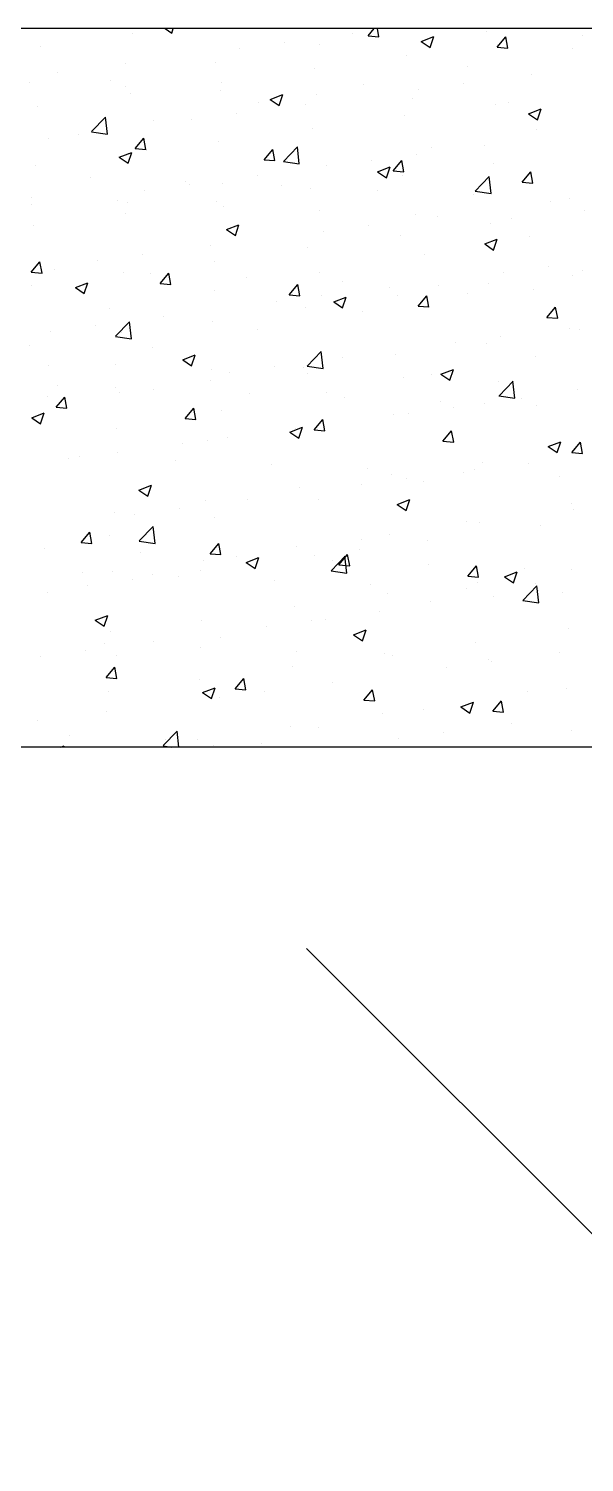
# Model space of a CAD drawing. Header units: millimetres. Extents: x 331487 to 517269, y 198509 to 399936.
# Drawn here: x 410411 to 410720, y 399138 to 399936 of the extents above; entities that cross this region are included whole.
import ezdxf

# ---------------------------------------------------------------- set-up
doc = ezdxf.new("R2010")
doc.units = ezdxf.units.MM
doc.header["$MEASUREMENT"] = 0
doc.linetypes.add('DASHED', pattern=[0.75, 0.5, -0.25])
doc.layers.add('9th_Sunk', color=251, linetype='DASHED', lineweight=5)
doc.layers.add('COLUMN', color=6, linetype='Continuous')

msp = doc.modelspace()

# ---------------------------------------------------------------- linework, layer by layer
at = {"layer": '9th_Sunk', "linetype": 'Continuous'}
msp.add_line((413040.46, 396949.47), (410565.59, 399424.34), dxfattribs=at)
at = {"layer": 'COLUMN'}
for p, q in [((420345.71, 399936.48), (392220.13, 399936.48)), ((420350.13, 399536.48), (392620.13, 399536.48))]:
    msp.add_line(p, q, dxfattribs=at)
at = {"layer": 'COLUMN', "color": 2, "linetype": 'Continuous'}
for p, q in [((410468.85, 399933.65), (410468.85, 399933.65)), ((410487.09, 399936.48), (410490.74, 399934.01)), ((410490.73, 399934.01), (410491.56, 399936.48)), ((410591.17, 399933.8), (410591.17, 399933.8)), ((410599.99, 399932.46), (410603.36, 399936.48)), ((410605.96, 399931.93), (410605.12, 399936.48)), ((410665.83, 399935.12), (410665.83, 399935.12)), ((410417.51, 399926.61), (410417.51, 399926.61)), ((410553.29, 399928.81), (410553.29, 399928.81)), ((410573.17, 399927.5), (410573.17, 399927.5)), ((410599.99, 399932.46), (410605.96, 399931.93)), ((410629.47, 399929.36), (410636.48, 399932.05)), ((410629.47, 399929.36), (410634.45, 399926.01)), ((410634.45, 399926), (410636.47, 399932.05)), ((410671.71, 399926.18), (410676.53, 399931.93)), ((410671.71, 399926.18), (410677.69, 399925.66)), ((410671.94, 399927.71), (410671.94, 399927.71)), ((410677.69, 399925.65), (410676.53, 399931.92)), ((410719.21, 399932.87), (410719.21, 399932.87)), ((410528.26, 399925.52), (410528.26, 399925.52)), ((410621.43, 399921.31), (410621.43, 399921.31)), ((410713.76, 399925.57), (410713.76, 399925.57)), ((410427.23, 399912.21), (410427.23, 399912.21)), ((410465.1, 399917.2), (410465.1, 399917.2)), ((410514.85, 399917.49), (410514.85, 399917.49)), ((410570.09, 399914.26), (410570.09, 399914.26)), ((410655.45, 399915.56), (410655.45, 399915.56)), ((410690.92, 399910.95), (410690.92, 399910.95)), ((410411.32, 399906.74), (410411.32, 399906.74)), ((410456.53, 399907.48), (410456.53, 399907.48)), ((410464.7, 399904.49), (410464.7, 399904.49)), ((410518.09, 399902.23), (410518.09, 399902.23)), ((410518.15, 399906.77), (410518.15, 399906.77)), ((410597.13, 399905.54), (410597.13, 399905.54)), ((410628.01, 399902.67), (410628.01, 399902.67)), ((410653.05, 399905.97), (410653.05, 399905.97)), ((410467.64, 399900.36), (410467.64, 399900.36)), ((410538.81, 399895.53), (410538.81, 399895.53)), ((410545.45, 399897.11), (410552.45, 399899.8)), ((410545.45, 399897.11), (410550.43, 399893.75)), ((410550.42, 399893.75), (410552.45, 399899.79)), ((410564.86, 399894.36), (410564.86, 399894.36)), ((410571.47, 399899.98), (410571.47, 399899.98)), ((410624.85, 399897.72), (410624.85, 399897.72)), ((410670.72, 399894.42), (410670.72, 399894.42)), ((410678.23, 399895.47), (410678.23, 399895.47)), ((410416.29, 399893.32), (410416.29, 399893.32)), ((410446.11, 399879.14), (410453.9, 399887.26)), ((410454.97, 399877.73), (410453.86, 399887.23)), ((410501.95, 399886.07), (410501.95, 399886.07)), ((410526.99, 399889.37), (410526.99, 399889.37)), ((410620.21, 399888.02), (410620.21, 399888.02)), ((410689.16, 399889.1), (410696.17, 399891.79)), ((410689.17, 399889.1), (410694.14, 399885.74)), ((410694.14, 399885.74), (410696.16, 399891.79)), ((410438.8, 399877.76), (410438.8, 399877.76)), ((410446.08, 399879.11), (410454.97, 399877.73)), ((410480.49, 399885.52), (410480.49, 399885.52)), ((410568.87, 399880.97), (410568.87, 399880.97)), ((410693.64, 399880.56), (410693.64, 399880.56)), ((410422.17, 399875.51), (410422.17, 399875.51)), ((410470.41, 399869.79), (410475.23, 399875.53)), ((410470.41, 399869.79), (410476.39, 399869.27)), ((410476.38, 399869.26), (410475.23, 399875.53)), ((410516.93, 399873.48), (410516.93, 399873.48)), ((410552.84, 399862.59), (410560.62, 399870.71)), ((410561.69, 399861.18), (410560.59, 399870.67)), ((410635.32, 399870.55), (410635.32, 399870.55)), ((410664.61, 399871.51), (410664.61, 399871.51)), ((410461.43, 399864.85), (410468.43, 399867.54)), ((410461.43, 399864.85), (410466.4, 399861.5)), ((410466.4, 399861.5), (410468.43, 399867.54)), ((410466.42, 399867.08), (410466.42, 399867.08)), ((410542.13, 399863.51), (410546.96, 399869.26)), ((410542.14, 399863.51), (410548.11, 399862.99)), ((410548.11, 399862.99), (410546.95, 399869.25)), ((410552.8, 399862.56), (410561.69, 399861.18)), ((410601.71, 399863.23), (410601.71, 399863.23)), ((410613.86, 399857.24), (410618.68, 399862.98)), ((410619.84, 399856.71), (410618.68, 399862.98)), ((410626.74, 399866.53), (410626.74, 399866.53)), ((410415.08, 399860.03), (410415.08, 399860.03)), ((410538.55, 399854.91), (410538.55, 399854.91)), ((410577, 399860.54), (410577, 399860.54)), ((410605.14, 399856.85), (410612.14, 399859.53)), ((410605.14, 399856.85), (410610.12, 399853.49)), ((410610.11, 399853.49), (410612.14, 399859.53)), ((410613.86, 399857.24), (410619.84, 399856.72)), ((410619, 399854.73), (410619, 399854.73)), ((410659.56, 399846.04), (410667.35, 399854.16)), ((410668.42, 399844.63), (410667.31, 399854.12)), ((410669.51, 399861.13), (410669.51, 399861.13)), ((410685.59, 399850.96), (410690.41, 399856.71)), ((410691.56, 399850.43), (410690.41, 399856.7)), ((410445.23, 399853.39), (410445.23, 399853.39)), ((410475.65, 399846.63), (410475.65, 399846.63)), ((410498.61, 399851.13), (410498.61, 399851.13)), ((410500.68, 399849.93), (410500.68, 399849.93)), ((410518.68, 399850.53), (410518.68, 399850.53)), ((410552, 399848.88), (410552, 399848.88)), ((410567.65, 399847.69), (410567.65, 399847.69)), ((410605.38, 399846.62), (410605.38, 399846.62)), ((410659.52, 399846), (410668.42, 399844.62)), ((410685.59, 399850.96), (410691.56, 399850.44)), ((410412.49, 399838.32), (410412.49, 399838.32)), ((410412.93, 399842.21), (410412.93, 399842.21)), ((410460.36, 399840.52), (410460.36, 399840.52)), ((410466.32, 399839.96), (410466.32, 399839.96)), ((410515.71, 399840.19), (410515.71, 399840.19)), ((410658.76, 399844.37), (410658.76, 399844.37)), ((410701.46, 399840.38), (410701.46, 399840.38)), ((410712.14, 399842.11), (410712.14, 399842.11)), ((410465.2, 399833.79), (410465.2, 399833.79)), ((410519.7, 399837.7), (410519.7, 399837.7)), ((410573.08, 399835.45), (410573.08, 399835.45)), ((410626.46, 399833.19), (410626.46, 399833.19)), ((410638.31, 399832.07), (410638.31, 399832.07)), ((410679.85, 399830.94), (410679.85, 399830.94)), ((410720.23, 399835.34), (410720.23, 399835.34)), ((410413.86, 399826.74), (410413.86, 399826.74)), ((410521.12, 399824.59), (410528.12, 399827.28)), ((410521.12, 399824.59), (410526.09, 399821.24)), ((410526.09, 399821.24), (410528.12, 399827.28)), ((410575.4, 399823.79), (410575.4, 399823.79)), ((410600.43, 399827.08), (410600.43, 399827.08)), ((410668.29, 399827.84), (410668.29, 399827.84)), ((410512.25, 399815.47), (410512.25, 399815.47)), ((410566.44, 399814.4), (410566.44, 399814.4)), ((410617.78, 399821.44), (410617.78, 399821.44)), ((410664.83, 399816.58), (410671.84, 399819.27)), ((410664.83, 399816.58), (410669.81, 399813.23)), ((410669.8, 399813.23), (410671.83, 399819.27)), ((410689.51, 399820.89), (410689.51, 399820.89)), ((410412.56, 399800.85), (410417.38, 399806.59)), ((410418.53, 399800.32), (410417.38, 399806.58)), ((410449.34, 399807.19), (410449.34, 399807.19)), ((410474.37, 399810.49), (410474.37, 399810.49)), ((410514.5, 399806.9), (410514.5, 399806.9)), ((410631.19, 399810.88), (410631.19, 399810.88)), ((410412.56, 399800.85), (410418.54, 399800.32)), ((410425.34, 399802.56), (410425.34, 399802.56)), ((410463.99, 399800.5), (410463.99, 399800.5)), ((410478.72, 399800.3), (410478.72, 399800.3)), ((410484.28, 399794.57), (410489.1, 399800.32)), ((410490.26, 399794.04), (410489.1, 399800.31)), ((410532.1, 399798.05), (410532.1, 399798.05)), ((410572.87, 399800.87), (410572.87, 399800.87)), ((410675.16, 399800.94), (410675.16, 399800.94)), ((410700.19, 399804.24), (410700.19, 399804.24)), ((410713.47, 399798.94), (410713.47, 399798.94)), ((410719.01, 399802.05), (410719.01, 399802.05)), ((410412.64, 399793.46), (410412.64, 399793.46)), ((410437.1, 399792.34), (410444.1, 399795.03)), ((410437.1, 399792.34), (410442.07, 399788.98)), ((410442.07, 399788.98), (410444.1, 399795.03)), ((410484.28, 399794.57), (410490.26, 399794.05)), ((410514.55, 399790.86), (410514.55, 399790.86)), ((410556.01, 399788.29), (410560.83, 399794.04)), ((410561.99, 399787.77), (410560.83, 399794.03)), ((410585.48, 399795.79), (410585.48, 399795.79)), ((410612, 399792.63), (410612, 399792.63)), ((410638.87, 399793.54), (410638.87, 399793.54)), ((410667.08, 399794.55), (410667.08, 399794.55)), ((410692.25, 399791.28), (410692.25, 399791.28)), ((410549.09, 399784.35), (410549.09, 399784.35)), ((410556.01, 399788.29), (410561.99, 399787.77)), ((410574.13, 399787.64), (410574.13, 399787.64)), ((410580.81, 399784.33), (410587.81, 399787.02)), ((410580.81, 399784.33), (410585.79, 399780.98)), ((410585.78, 399780.97), (410587.81, 399787.02)), ((410616.57, 399788.15), (410616.57, 399788.15)), ((410627.74, 399782.02), (410632.56, 399787.76)), ((410627.74, 399782.02), (410633.71, 399781.5)), ((410633.71, 399781.49), (410632.55, 399787.76)), ((410655.15, 399788.93), (410655.15, 399788.93)), ((410456.23, 399780.85), (410456.23, 399780.85)), ((410485.94, 399776.03), (410485.94, 399776.03)), ((410565.22, 399781.11), (410565.22, 399781.11)), ((410596.83, 399778.92), (410596.83, 399778.92)), ((410699.46, 399775.74), (410704.28, 399781.49)), ((410699.46, 399775.74), (410705.44, 399775.22)), ((410705.44, 399775.22), (410704.28, 399781.48)), ((410423.03, 399767.75), (410423.03, 399767.75)), ((410448.07, 399771.05), (410448.07, 399771.05)), ((410459.37, 399765.18), (410467.16, 399773.3)), ((410462.77, 399767.21), (410462.77, 399767.21)), ((410468.23, 399763.77), (410467.12, 399773.26)), ((410513.28, 399773.61), (410513.28, 399773.61)), ((410538.51, 399768.91), (410538.51, 399768.91)), ((410711.76, 399769.78), (410711.76, 399769.78)), ((410717.8, 399768.76), (410717.8, 399768.76)), ((410411.43, 399760.17), (410411.43, 399760.17)), ((410459.33, 399765.14), (410468.23, 399763.76)), ((410480.2, 399758.89), (410480.2, 399758.89)), ((410648.85, 399761.5), (410648.85, 399761.5)), ((410665.86, 399761.26), (410665.86, 399761.26)), ((410673.88, 399764.8), (410673.88, 399764.8)), ((410496.79, 399752.08), (410503.79, 399754.77)), ((410496.79, 399752.08), (410501.76, 399748.72)), ((410501.76, 399748.72), (410503.79, 399754.76)), ((410566.09, 399748.63), (410573.88, 399756.75)), ((410574.95, 399747.21), (410573.85, 399756.71)), ((410585.69, 399753.19), (410585.69, 399753.19)), ((410615.35, 399754.86), (410615.35, 399754.86)), ((410693.34, 399753.93), (410693.34, 399753.93)), ((410421.88, 399748.88), (410421.88, 399748.88)), ((410459.25, 399749.2), (410459.25, 399749.2)), ((410512.63, 399746.95), (410512.63, 399746.95)), ((410522.79, 399744.91), (410522.79, 399744.91)), ((410547.82, 399748.2), (410547.82, 399748.2)), ((410564.01, 399747.82), (410564.01, 399747.82)), ((410566.01, 399744.69), (410566.01, 399744.69)), ((410566.06, 399748.59), (410574.95, 399747.21)), ((410619.39, 399742.44), (410619.39, 399742.44)), ((410635.02, 399743.92), (410635.02, 399743.92)), ((410640.5, 399744.07), (410647.5, 399746.76)), ((410640.5, 399744.07), (410645.48, 399740.71)), ((410645.47, 399740.71), (410647.5, 399746.75)), ((410426.95, 399738.03), (410426.95, 399738.03)), ((410459.63, 399736.59), (410459.63, 399736.59)), ((410480.33, 399735.77), (410480.33, 399735.77)), ((410512.07, 399740.32), (410512.07, 399740.32)), ((410672.77, 399740.18), (410672.77, 399740.18)), ((410672.82, 399732.08), (410680.61, 399740.19)), ((410681.68, 399730.66), (410680.57, 399740.16)), ((410716.58, 399735.47), (410716.58, 399735.47)), ((410421.76, 399731.61), (410421.76, 399731.61)), ((410426.43, 399725.63), (410431.25, 399731.37)), ((410432.41, 399725.1), (410431.25, 399731.37)), ((410461.56, 399733.92), (410461.56, 399733.92)), ((410533.71, 399733.52), (410533.71, 399733.52)), ((410576.7, 399733.91), (410576.7, 399733.91)), ((410587.09, 399731.26), (410587.09, 399731.26)), ((410640.48, 399729), (410640.48, 399729)), ((410664.64, 399727.97), (410664.64, 399727.97)), ((410672.78, 399732.04), (410681.68, 399730.66)), ((410685.45, 399730.34), (410685.45, 399730.34)), ((410693.86, 399726.75), (410693.86, 399726.75)), ((410412.77, 399719.82), (410419.77, 399722.51)), ((410412.77, 399719.82), (410417.74, 399716.47)), ((410417.74, 399716.47), (410419.77, 399722.51)), ((410426.43, 399725.63), (410432.41, 399725.1)), ((410498.16, 399719.35), (410502.98, 399725.1)), ((410498.16, 399719.35), (410504.14, 399718.83)), ((410504.13, 399718.82), (410502.98, 399725.09)), ((410518.39, 399723.9), (410518.39, 399723.9)), ((410569.89, 399713.08), (410574.71, 399718.82)), ((410575.86, 399712.55), (410574.7, 399718.81)), ((410614.13, 399721.57), (410614.13, 399721.57)), ((410622.54, 399722.06), (410622.54, 399722.06)), ((410647.58, 399725.36), (410647.58, 399725.36)), ((410460.07, 399713.89), (410460.07, 399713.89)), ((410556.48, 399711.82), (410563.48, 399714.5)), ((410556.48, 399711.82), (410561.45, 399708.46)), ((410559.39, 399713.75), (410559.39, 399713.75)), ((410561.45, 399708.46), (410563.48, 399714.5)), ((410562.79, 399714.53), (410562.79, 399714.53)), ((410569.89, 399713.08), (410575.86, 399712.55)), ((410641.61, 399706.8), (410646.43, 399712.55)), ((410647.59, 399706.27), (410646.43, 399712.54)), ((410496.48, 399705.46), (410496.48, 399705.46)), ((410510.85, 399707.03), (410510.85, 399707.03)), ((410521.51, 399708.76), (410521.51, 399708.76)), ((410641.61, 399706.8), (410647.59, 399706.28)), ((410700.19, 399703.81), (410707.19, 399706.49)), ((410700.19, 399703.81), (410705.17, 399700.45)), ((410705.16, 399700.45), (410707.19, 399706.49)), ((410713.34, 399700.52), (410718.16, 399706.27)), ((410715.37, 399702.18), (410715.37, 399702.18)), ((410719.31, 399700), (410718.16, 399706.26)), ((410433.32, 399697.15), (410433.32, 399697.15)), ((410439.35, 399698.37), (410439.35, 399698.37)), ((410460.34, 399700.63), (410460.34, 399700.63)), ((410492.73, 399696.12), (410492.73, 399696.12)), ((410663.43, 399694.68), (410663.43, 399694.68)), ((410689.21, 399694.26), (410689.21, 399694.26)), ((410713.34, 399700.52), (410719.31, 399700)), ((410546.11, 399693.86), (410546.11, 399693.86)), ((410599.5, 399691.61), (410599.5, 399691.61)), ((410612.92, 399688.28), (410612.92, 399688.28)), ((410652.88, 399689.35), (410652.88, 399689.35)), ((410659.14, 399690.9), (410659.14, 399690.9)), ((410706.26, 399687.1), (410706.26, 399687.1)), ((410472.46, 399679.56), (410479.46, 399682.25)), ((410472.46, 399679.56), (410477.43, 399676.21)), ((410477.43, 399676.21), (410479.46, 399682.25)), ((410561.57, 399681.24), (410561.57, 399681.24)), ((410596.24, 399682.62), (410596.24, 399682.62)), ((410621.27, 399685.92), (410621.27, 399685.92)), ((410630.89, 399684.25), (410630.89, 399684.25)), ((410509.63, 399673.74), (410509.63, 399673.74)), ((410533.08, 399674.31), (410533.08, 399674.31)), ((410572.58, 399674.24), (410572.58, 399674.24)), ((410616.17, 399671.55), (410623.17, 399674.24)), ((410616.17, 399671.55), (410621.14, 399668.2)), ((410621.14, 399668.2), (410623.17, 399674.24)), ((410713.17, 399672.31), (410713.17, 399672.31)), ((410459.12, 399667.34), (410459.12, 399667.34)), ((410470.17, 399666.02), (410470.17, 399666.02)), ((410495.21, 399669.32), (410495.21, 399669.32)), ((410514.26, 399664.23), (410514.26, 399664.23)), ((410654.86, 399662.3), (410654.86, 399662.3)), ((410714.15, 399668.89), (410714.15, 399668.89)), ((410440.31, 399650.41), (410445.13, 399656.15)), ((410446.28, 399649.88), (410445.13, 399656.15)), ((410455.94, 399654.22), (410455.94, 399654.22)), ((410472.63, 399651.22), (410480.42, 399659.33)), ((410481.49, 399649.8), (410480.38, 399659.3)), ((410611.7, 399654.99), (410611.7, 399654.99)), ((410662.21, 399661.39), (410662.21, 399661.39)), ((410695.99, 399659.78), (410695.99, 399659.78)), ((410419.88, 399647.27), (410419.88, 399647.27)), ((410440.31, 399650.41), (410446.29, 399649.88)), ((410472.59, 399651.18), (410481.49, 399649.8)), ((410512.03, 399644.13), (410516.86, 399649.88)), ((410518.01, 399643.6), (410516.85, 399649.87)), ((410560.36, 399647.95), (410560.36, 399647.95)), ((410594.96, 399646.47), (410594.96, 399646.47)), ((410596.54, 399652.29), (410596.54, 399652.29)), ((410632.84, 399651.46), (410632.84, 399651.46)), ((410473.26, 399645.02), (410473.26, 399645.02)), ((410508.42, 399640.45), (410508.42, 399640.45)), ((410512.03, 399644.13), (410518.01, 399643.61)), ((410526.64, 399642.76), (410526.64, 399642.76)), ((410532.15, 399639.3), (410539.15, 399641.99)), ((410532.15, 399639.3), (410537.12, 399635.95)), ((410537.12, 399635.94), (410539.15, 399641.99)), ((410538.22, 399642.28), (410538.22, 399642.28)), ((410569.93, 399643.18), (410569.93, 399643.18)), ((410579.35, 399634.67), (410587.14, 399642.78)), ((410580.02, 399640.51), (410580.02, 399640.51)), ((410583.76, 399637.86), (410588.58, 399643.6)), ((410588.21, 399633.25), (410587.1, 399642.75)), ((410589.74, 399637.33), (410588.58, 399643.6)), ((410633.41, 399638.25), (410633.41, 399638.25)), ((410440.96, 399633.84), (410440.96, 399633.84)), ((410457.91, 399634.05), (410457.91, 399634.05)), ((410479.9, 399632.27), (410479.9, 399632.27)), ((410494.34, 399631.59), (410494.34, 399631.59)), ((410506.77, 399634.86), (410506.77, 399634.86)), ((410579.32, 399634.63), (410588.21, 399633.25)), ((410583.76, 399637.86), (410589.74, 399637.33)), ((410655.49, 399631.58), (410660.31, 399637.33)), ((410655.49, 399631.58), (410661.46, 399631.06)), ((410661.46, 399631.05), (410660.31, 399637.32)), ((410675.86, 399631.29), (410682.86, 399633.98)), ((410675.86, 399631.29), (410680.84, 399627.94)), ((410680.83, 399627.94), (410682.86, 399633.98)), ((410686.79, 399636), (410686.79, 399636)), ((410712.93, 399635.6), (410712.93, 399635.6)), ((410421.58, 399622.26), (410421.58, 399622.26)), ((410443.87, 399626.58), (410443.87, 399626.58)), ((410468.9, 399629.88), (410468.9, 399629.88)), ((410547.73, 399629.33), (410547.73, 399629.33)), ((410601.11, 399627.07), (410601.11, 399627.07)), ((410654.49, 399624.82), (410654.49, 399624.82)), ((410661, 399628.1), (410661, 399628.1)), ((410686.08, 399618.11), (410693.86, 399626.23)), ((410693.05, 399627.3), (410693.05, 399627.3)), ((410694.93, 399616.7), (410693.83, 399626.19)), ((410694.72, 399623.63), (410694.72, 399623.63)), ((410707.87, 399622.56), (410707.87, 399622.56)), ((410559.14, 399614.66), (410559.14, 399614.66)), ((410610.49, 399621.7), (410610.49, 399621.7)), ((410634.73, 399617.29), (410634.73, 399617.29)), ((410669.68, 399620.33), (410669.68, 399620.33)), ((410686.04, 399618.08), (410694.93, 399616.7)), ((410448.13, 399607.05), (410455.13, 399609.74)), ((410448.13, 399607.05), (410453.1, 399603.69)), ((410453.1, 399603.69), (410455.12, 399609.73)), ((410507.2, 399607.16), (410507.2, 399607.16)), ((410568.66, 399607.03), (410568.66, 399607.03)), ((410576.41, 399607.28), (410576.41, 399607.28)), ((410606.53, 399612.02), (410606.53, 399612.02)), ((410456.69, 399600.76), (410456.69, 399600.76)), ((410543.62, 399603.74), (410543.62, 399603.74)), ((410591.84, 399599.04), (410598.84, 399601.73)), ((410591.84, 399599.04), (410596.81, 399595.68)), ((410596.81, 399595.68), (410598.84, 399601.72)), ((410711.72, 399602.31), (410711.72, 399602.31)), ((410442.59, 399590.44), (410442.59, 399590.44)), ((410453.36, 399594.19), (410453.36, 399594.19)), ((410480.47, 399595.42), (410480.47, 399595.42)), ((410506.75, 399591.93), (410506.75, 399591.93)), ((410518.09, 399597.27), (410518.09, 399597.27)), ((410659.78, 399594.81), (410659.78, 399594.81)), ((410417.56, 399587.14), (410417.56, 399587.14)), ((410459.77, 399587.26), (410459.77, 399587.26)), ((410560.13, 399589.68), (410560.13, 399589.68)), ((410609.27, 399588.41), (410609.27, 399588.41)), ((410613.51, 399587.42), (410613.51, 399587.42)), ((410666.89, 399585.16), (410666.89, 399585.16)), ((410668.41, 399584.19), (410668.41, 399584.19)), ((410706.28, 399589.17), (410706.28, 399589.17)), ((410454.18, 399575.19), (410459, 399580.93)), ((410454.18, 399575.19), (410460.16, 399574.66)), ((410460.16, 399574.66), (410459, 399580.93)), ((410525.91, 399568.91), (410530.73, 399574.66)), ((410531.88, 399568.38), (410530.73, 399574.65)), ((410557.93, 399581.37), (410557.93, 399581.37)), ((410643.38, 399580.89), (410643.38, 399580.89)), ((410455.48, 399567.47), (410455.48, 399567.47)), ((410505.99, 399573.87), (410505.99, 399573.87)), ((410507.82, 399566.79), (410514.82, 399569.47)), ((410507.82, 399566.79), (410512.79, 399563.43)), ((410512.79, 399563.43), (410514.81, 399569.47)), ((410525.91, 399568.91), (410531.89, 399568.39)), ((410542.35, 399567.59), (410542.35, 399567.59)), ((410580.22, 399572.58), (410580.22, 399572.58)), ((410597.64, 399562.64), (410602.46, 399568.38)), ((410603.61, 399562.11), (410602.45, 399568.38)), ((410688.92, 399567.64), (410688.92, 399567.64)), ((410710.5, 399569.02), (410710.5, 399569.02)), ((410517.31, 399564.3), (410517.31, 399564.3)), ((410597.64, 399562.64), (410603.61, 399562.11)), ((410651.53, 399558.78), (410658.53, 399561.46)), ((410651.53, 399558.78), (410656.5, 399555.42)), ((410656.5, 399555.42), (410658.53, 399561.46)), ((410658.56, 399561.52), (410658.56, 399561.52)), ((410669.36, 399556.36), (410674.18, 399562.11)), ((410675.34, 399555.83), (410674.18, 399562.1)), ((410416.29, 399551), (410416.29, 399551)), ((410454.16, 399555.98), (410454.16, 399555.98)), ((410608.05, 399555.12), (410608.05, 399555.12)), ((410630.6, 399557.62), (410630.6, 399557.62)), ((410669.36, 399556.36), (410675.34, 399555.84)), ((410433.89, 399543.09), (410433.89, 399543.09)), ((410485.88, 399537.25), (410493.67, 399545.37)), ((410494.67, 399536.48), (410493.64, 399545.33)), ((410556.71, 399548.08), (410556.71, 399548.08)), ((410572.28, 399547.61), (410572.28, 399547.61)), ((410642.1, 399544.75), (410642.1, 399544.75)), ((410679.98, 399549.73), (410679.98, 399549.73)), ((410712.88, 399545.68), (410712.88, 399545.68)), ((410428.86, 399536.48), (410430.8, 399537.22)), ((410430.54, 399536.48), (410430.79, 399537.22)), ((410485.85, 399537.22), (410490.62, 399536.48)), ((410487.27, 399540.83), (410487.27, 399540.83)), ((410504.77, 399540.58), (410504.77, 399540.58)), ((410513.96, 399537.6), (410513.96, 399537.6)), ((410540.65, 399538.58), (410540.65, 399538.58)), ((410617.07, 399541.45), (410617.07, 399541.45))]:
    msp.add_line(p, q, dxfattribs=at)

doc.saveas('drawing.dxf')
